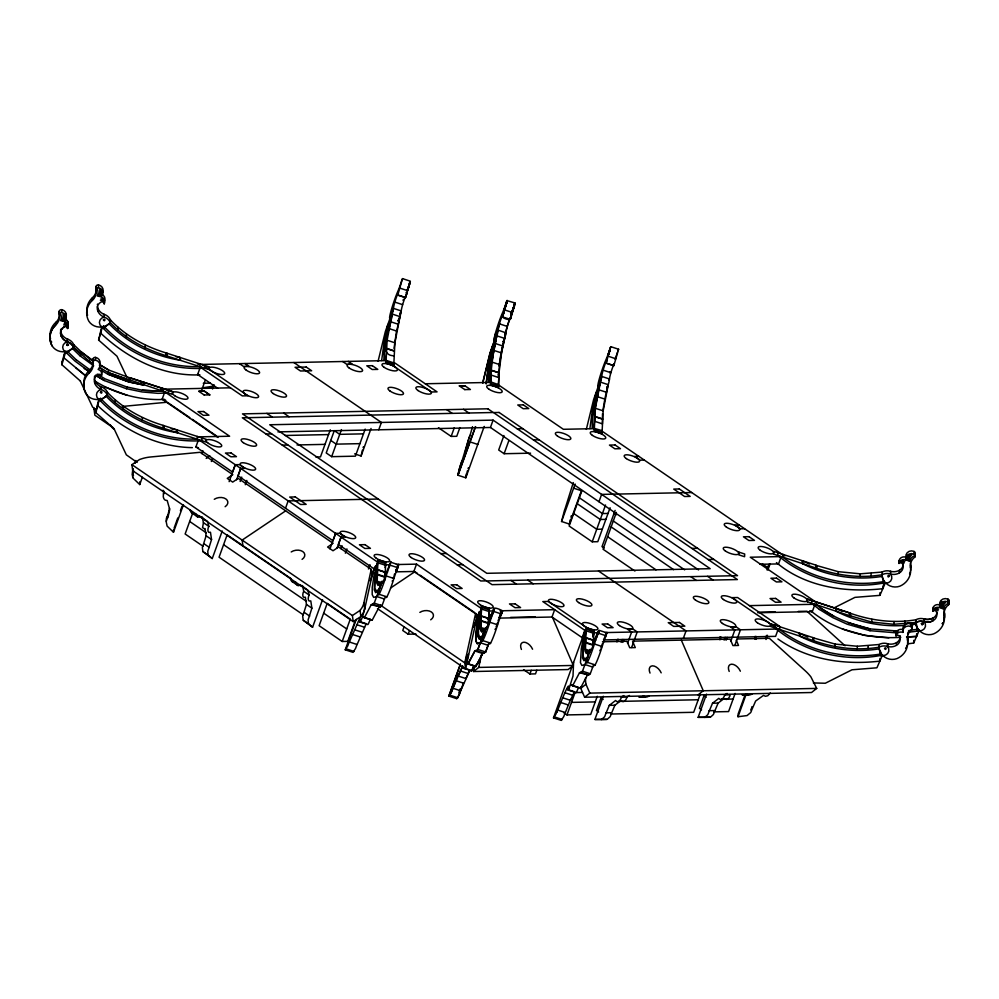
<?xml version="1.0" encoding="UTF-8"?>
<svg xmlns="http://www.w3.org/2000/svg" width="999" height="999" viewBox="0 0 999 999"><rect width="100%" height="100%" fill="white"/><g stroke="black" fill="none" stroke-linecap="round" stroke-linejoin="round"><path stroke-width="1.5" d="M398.077 565.047L398.688 564.235L397.864 567.707A12.1 1.136 -71.9 0 0 393.918 578.483A18.519 1.748 -71.9 0 1 386.875 596.84L379.096 594.293A18.519 1.748 -71.9 0 0 386.138 575.936A12.1 1.136 -71.9 0 1 390.085 565.172L390.871 561.675L386.576 572.202A7.805 0.737 -71.9 0 1 383.404 580.918A11.064 1.036 -71.9 0 1 382.217 581.843A10.377 0.974 -71.9 0 0 381.168 582.467L378.571 583.828L377.222 581.218L377.897 559.602L385.676 562.137L385.015 579.857M478.533 634.427L478.396 627.497L480.619 612.375M490.384 618.131L490.284 618.506A7.805 0.737 -71.9 0 1 487.1 627.222A11.064 1.036 -71.9 0 1 485.914 628.146A10.377 0.974 -71.9 0 0 484.877 628.783L482.117 630.082L480.769 627.472L480.781 620.966L488.723 623.563L489.385 608.441L481.443 605.856L480.931 627.522L482.267 630.132M605.931 634.003L606.917 632.267L606.118 635.764A12.1 1.136 -71.9 0 0 602.172 646.54A18.519 1.748 -71.9 0 1 595.142 664.884L587.35 662.337A12.762 1.199 -71.9 0 1 587.05 659.04L587.087 658.878A13.262 1.249 -71.9 0 1 589.435 650.511L586.825 651.885L585.476 649.275L586.151 627.647L593.93 630.194L593.281 645.304L585.489 642.769M406.056 295.654L405.606 297.527L397.814 294.98L402.51 278.609L410.364 281.206L405.557 297.665L397.777 295.13L398.039 293.281A7.805 0.737 -71.9 0 0 394.855 302.11A11.064 1.036 -71.9 0 0 393.444 308.379A10.377 0.974 -71.9 0 1 392.195 314.073L387.125 340.247L385.964 363.249L393.743 365.796L394.905 342.794L399.987 316.621A10.377 0.974 -71.9 0 0 401.236 310.926A11.064 1.036 -71.9 0 1 402.647 304.658A7.805 0.737 -71.9 0 1 405.819 295.816L405.994 295.554M502.285 610.689L502.21 611.376M504.907 308.841L504.158 311.638M614.31 363.698L613.861 365.584L606.068 363.037L610.764 346.665L618.618 349.25L613.811 365.721L606.031 363.174L606.53 361.114M615.796 358.778L608.016 356.144M514.198 307.005L514.91 302.947L514.51 303.546M492.657 612.187L491.97 614.173M163.361 493.893L163.824 491.071M484.577 631.068L484.902 629.894M490.559 617.245L490.259 617.969M595.117 638.948L594.83 640.259A7.805 0.737 -71.9 0 1 591.658 648.975A11.064 1.036 -71.9 0 1 590.471 649.887A10.377 0.974 -71.9 0 0 589.422 650.524L585.476 649.275M55.732 322.39L55.619 325.15A18.519 17.495 2.4 0 0 52.085 345.891A12.762 12.05 2.4 0 0 65.035 351.66L65.26 351.573M65.459 317.969A5.694 5.382 2.4 0 0 61.851 309.702A2.148 2.023 2.4 0 0 59.241 311.363L59.128 314.073A12.1 11.426 2.4 0 1 55.619 325.15A18.519 17.495 2.3 0 0 52.085 345.841M59.253 311.313L59.141 314.023A2.148 2.023 2.4 0 1 61.738 312.412L61.863 309.653M61.738 312.412A5.694 5.382 2.4 0 1 64.386 321.728A5.032 4.758 2.3 0 1 67.632 328.321L67.47 328.509A2.248 2.123 2.4 0 0 64.061 326.885A7.805 7.368 2.3 0 0 61.064 335.664A11.064 10.44 2.3 0 0 67.457 341.77A10.377 9.79 2.3 0 1 73.589 347.302L81.369 354.795L81.481 352.035L89.735 358.716L89.623 361.476L73.589 347.302A10.377 9.79 2.4 0 0 67.445 341.82A11.064 10.44 2.4 0 1 61.064 335.714L61.176 332.954A7.805 7.368 2.4 0 1 60.727 329.245M80.27 380.944L61.901 364.747L62.013 362.038M64.023 355.07L63.911 357.829L84.803 375.124L75.724 367.719M61.164 333.004A11.064 10.44 2.4 0 0 67.557 339.111L67.445 341.82A5.844 5.519 2.4 0 0 65.035 351.66M84.128 368.481L89.186 371.491L75.062 361.139L66.671 353.097L73.589 347.302L73.701 344.605A10.377 9.79 2.4 0 0 67.557 339.111A5.844 5.519 2.3 0 0 67.195 339.136A5.844 5.519 2.4 0 1 67.557 339.111M94.393 378.371A7.805 7.368 2.4 0 0 94.917 380.706A11.064 10.44 2.4 0 0 101.311 386.813A10.377 9.79 2.4 0 1 107.442 392.357L107.343 395.067A13.262 12.525 2.4 0 1 99.013 399.338L98.789 399.363A12.762 12.05 2.4 0 1 85.827 393.594A18.519 17.495 2.4 0 1 89.373 372.852L89.473 370.142A12.1 11.426 2.4 0 0 92.994 359.066A2.148 2.023 2.4 0 1 95.604 357.405A5.694 5.382 2.4 0 1 99.413 365.372M97.415 306.418A7.805 7.368 2.3 0 0 97.89 308.279A11.064 10.44 2.3 0 0 104.283 314.385A10.377 9.79 2.3 0 1 110.427 319.917L110.315 322.627A13.262 12.525 2.3 0 1 101.985 326.898L101.761 326.935A12.762 12.05 2.3 0 1 88.799 321.154A18.519 17.495 2.3 0 1 92.345 300.412L92.457 297.702A12.1 11.426 2.3 0 0 95.966 286.638A2.148 2.023 2.3 0 1 98.576 284.965A5.694 5.382 2.3 0 1 102.385 292.932M89.373 372.852A12.1 11.426 2.4 0 0 92.882 361.775L92.994 359.066M92.345 300.412A12.1 11.426 2.3 0 0 95.854 289.348L95.966 286.638M99.45 367.195A5.032 4.758 2.4 0 1 101.486 373.376L101.374 376.086A5.032 4.758 2.4 0 0 98.127 369.43A5.694 5.382 2.4 0 0 95.492 360.115L95.604 357.405M104.196 303.921L104.346 303.646A5.032 4.758 2.3 0 0 101.099 296.99A5.694 5.382 2.3 0 0 98.464 287.675L98.576 284.965M106.905 392.919A13.262 12.525 2.4 0 0 107.442 392.357C122.515 408.291 142.245 419.018 163.074 425.374L206.256 439.348L206.144 442.058L162.974 428.084C142.133 421.728 122.402 411.001 107.343 395.067A10.377 9.79 2.4 0 0 101.199 389.523A11.064 10.44 2.4 0 1 94.805 383.416L94.917 380.706M110.427 319.917C125.487 335.851 145.217 346.591 166.059 352.934L209.228 366.92L209.116 369.63L165.946 355.644C145.105 349.288 125.375 338.561 110.315 322.627A10.377 9.79 2.3 0 0 104.171 317.083A11.064 10.44 2.3 0 1 97.777 310.989L97.89 308.279M137.163 462.45L126.336 454.845L114.011 428.658L95.642 412.5L98.864 399.051M126.723 376.898L116.983 356.218L98.614 340.072L101.848 326.611M97.777 402.834L97.665 405.532C123.227 429.882 156.556 447.04 192.37 447.639M100.749 330.394L100.637 333.104C127.235 358.279 162.562 376.536 199.887 374.825M100.524 398.139L100.412 400.849C126.411 427.884 164.485 443.081 201.973 440.696L202.085 437.987M103.496 325.711L103.384 328.421C128.371 354.358 164.485 369.505 200.549 368.419M99.8 364.76L108.616 370.005L129.333 377.672L172.502 391.596L172.39 394.355L108.504 372.714L108.616 369.942L99.8 364.71M115.11 402.497L115.222 399.787M118.094 330.057L118.207 327.36M123.376 409.178L123.476 406.481M126.349 336.75L126.461 334.041M129.221 380.369L129.333 377.61M143.332 382.192L143.744 384.94L143.856 382.23L140.434 381.581L143.332 382.242M142.245 420.417L142.358 417.707M145.23 347.977L145.342 345.267M133.791 478.808L139.723 484.565L139.835 481.793M127.098 387.025L142.382 390.247L163.337 391.396L163.449 388.636L160.777 388.723M162.974 428.084L163.074 425.374M165.946 355.644L166.059 352.934M164.036 428.296L164.148 425.599M167.008 355.869L167.12 353.159M168.232 392.994L168.344 390.234M183.454 504.732L173.476 532.267L167.095 526.061L166.196 521.69A9.166 8.654 2.4 0 1 166.945 519.255L169.543 508.241M177.085 429.945L177.485 432.692L177.085 429.945L171.279 428.746M180.057 357.505L180.469 360.264L180.057 357.505L175.712 356.606M173.476 532.267L173.576 529.557M197.19 436.388L197.078 439.098C161.676 440.035 126.261 425.099 101.736 399.612L100.412 400.849L99.488 399.238L95.642 412.5M204.945 368.269L205.057 365.559M329.97 548.901L335.614 533.379L339.81 533.291L345.229 537.012L341.046 537.1L338.386 544.43L375.124 569.58L375.237 566.933M480.994 620.541L481.593 605.906M490.671 385.04L491.083 370.105L499.025 372.702L498.451 387.587L490.509 384.99L491.121 370.354L499.05 372.939M489.223 608.403L488.573 623.513M498.301 387.537L499.463 364.548L501.398 352.884M573.576 662.399L573.014 676.011L568.831 689.36A10.052 0.949 -71.9 0 1 568.269 690.084C571.79 672.589 554.832 718.356 556.868 711.638A9.166 0.862 -71.9 0 1 556.006 713.985L553.496 717.869L561.276 720.404L563.786 716.533A9.166 0.862 -71.9 0 0 564.66 714.185L570.654 699.387M606.455 361.064L606.293 361.326A7.805 0.737 -71.9 0 0 603.109 370.167A11.064 1.036 -71.9 0 0 601.71 376.423A10.377 0.974 -71.9 0 1 600.461 382.118L595.379 408.304L594.218 431.293L601.997 433.841L603.171 410.851L608.241 384.665A10.377 0.974 -71.9 0 0 609.49 378.971A11.064 1.036 -71.9 0 1 610.901 372.702A7.805 0.737 -71.9 0 1 613.536 365.085M770.254 693.006L767.781 695.741L765.484 696.303L763.511 695.391L755.644 701.011L751.585 710.301A9.166 8.654 2.4 0 1 750.611 712.649L747.065 715.571L738.024 716.733L738.136 714.035L744.954 695.192M774.937 625.174L774.837 627.884C804.083 652.397 845.191 662.762 882.479 655.094L876.922 667.794L851.985 669.792L825.311 683.241L813.348 682.941M777.921 552.747L777.809 555.456C807.067 579.969 848.163 590.334 885.451 582.654L879.894 595.367L854.957 597.365L833.616 608.116M779.832 626.773L779.72 629.482C807.804 651.448 845.466 659.702 880.456 654.07L880.569 651.36M799.762 636.151L799.425 633.179L799.762 636.151C824.088 648.538 852.322 653.259 879.307 648.813L880.706 655.819L880.818 653.109M802.734 563.723L802.397 560.739L802.734 563.723C827.06 576.111 855.294 580.831 882.279 576.373L883.678 583.391L883.79 580.681M807.392 601.848L807.504 599.088L850.586 613.349C871.44 620.654 893.943 623.526 915.821 619.78A10.377 9.79 2.4 0 1 924.262 618.993A11.064 10.44 2.3 0 0 933.241 617.969A7.805 7.368 2.4 0 0 937.012 612.025M811.663 600.449L811.55 603.209L819.43 609.49M812.774 640.284L812.874 637.574L770.778 623.813L770.666 626.523L813.76 640.734C834.602 648.014 857.117 650.923 878.995 647.215A10.377 9.79 2.3 0 1 887.424 646.428A11.064 10.44 2.3 0 0 896.415 645.354A7.805 7.368 2.3 0 0 899.762 636.638A2.248 2.123 2.3 0 0 896.016 635.926L896.128 633.229A2.248 2.123 2.3 0 1 896.578 632.879M815.746 567.844L815.858 565.134L773.75 551.386L773.638 554.095L816.732 568.294C837.574 575.574 860.089 578.496 881.967 574.775A10.377 9.79 2.4 0 1 890.396 574A11.064 10.44 2.4 0 0 899.387 572.914A7.805 7.368 2.4 0 0 902.734 564.198A2.248 2.123 2.4 0 0 898.988 563.498L899.1 560.789A2.248 2.123 2.4 0 1 899.562 560.439M813.76 640.734L813.86 638.024L812.874 637.574M816.732 568.294L816.845 565.584L815.858 565.134M816.445 604.807L816.558 602.047M836.038 611.213L836.151 608.453L841.945 611.163M835.052 646.79L835.164 644.093L813.86 638.024M904.932 625.424C881.405 627.16 857.492 622.09 836.475 611.425L836.588 608.716M838.024 574.363L838.136 571.653L816.845 565.584M850.586 613.299L850.474 616.058L849.487 615.609L849.6 612.849L807.504 599.138M857.204 648.975L857.317 646.266L879.108 644.505A10.377 9.79 2.3 0 1 887.537 643.718A11.064 10.44 2.3 0 0 896.528 642.644A7.805 7.368 2.3 0 0 900.286 635.789M860.189 576.535L860.301 573.826L882.08 572.065A10.377 9.79 2.4 0 1 890.509 571.291A11.064 10.44 2.4 0 0 899.5 570.204A7.805 7.368 2.4 0 0 903.196 562.887M868.044 648.526L868.156 645.816M871.028 576.098L871.14 573.389M871.89 619.355L871.777 622.115L849.487 615.546M879.894 595.367L880.007 592.657M879.307 648.813L879.108 644.505M882.279 576.373L882.08 572.065A13.262 12.525 2.4 0 0 882.142 572.827M879.957 658.416L879.844 661.126C844.63 665.247 807.304 659.877 777.909 638.973M882.929 585.976L882.816 588.686C845.903 592.882 805.581 587.175 776.435 562.599M871.777 622.065L893.93 624.3L894.043 621.54M896.415 645.354L896.528 642.644M899.387 572.914L899.5 570.204M902.959 629.67A5.032 4.758 2.3 0 0 896.091 633.016L895.978 635.726A5.032 4.758 2.3 0 1 902.846 632.379L902.959 629.67A5.694 5.382 2.3 0 1 911.076 623.863A2.148 2.023 2.3 0 1 912.05 626.71L911.937 629.407A12.1 11.426 2.3 0 0 907.542 640.197A18.519 17.495 2.3 0 1 896.902 658.628A12.762 12.05 2.3 0 1 882.954 655.606L882.791 655.444A13.262 12.525 2.3 0 1 878.995 647.215M905.931 557.242A5.032 4.758 2.4 0 0 899.063 560.589L898.95 563.299A5.032 4.758 2.4 0 1 905.831 559.939L905.931 557.242A5.694 5.382 2.4 0 1 914.048 551.436A2.148 2.023 2.4 0 1 915.022 554.27L914.909 556.98A12.1 11.426 2.4 0 0 910.514 567.769A18.519 17.495 2.4 0 1 899.874 586.188A12.762 12.05 2.4 0 1 885.926 583.166L885.763 583.004A13.262 12.525 2.4 0 1 881.967 574.775M904.882 621.091L904.769 623.851L915.708 622.539A10.377 9.79 2.4 0 1 924.137 621.703A11.064 10.44 2.3 0 0 933.128 620.679A7.805 7.368 2.4 0 0 936.488 611.9A2.248 2.123 2.4 0 0 932.741 611.201L932.854 608.491A2.248 2.123 2.4 0 1 933.566 608.016M907.542 640.197L907.654 637.487A12.1 11.426 2.3 0 1 907.504 636.063M910.514 567.769L910.626 565.059A12.1 11.426 2.4 0 1 910.464 562.924M911.937 629.407A2.148 2.023 2.3 0 0 910.963 626.573L911.076 623.863M914.909 556.98A2.148 2.023 2.4 0 0 913.935 554.145L914.048 551.436M907.567 643.856L913.648 643.069L913.76 640.359M915.821 619.78L917.432 631.143L908.566 632.217M916.57 636.388L906.543 636.987L916.558 636.45L916.67 633.691M917.544 628.383L917.432 631.143L919.205 630.357L913.648 643.119M893.93 624.3L915.721 622.477A10.377 9.79 2.3 0 1 924.137 621.753A11.064 10.44 2.4 0 0 933.141 620.616L933.241 617.919A11.064 10.44 2.4 0 1 924.25 618.993L924.137 621.753A5.844 5.519 2.4 0 1 919.667 630.869A12.762 12.05 2.4 0 0 933.628 633.89A18.519 17.495 2.4 0 0 944.267 615.471A12.1 11.426 2.4 0 1 948.663 604.682L948.775 601.972A2.148 2.023 2.4 0 0 947.789 599.138A5.694 5.382 2.4 0 0 939.684 604.944A5.032 4.758 2.4 0 0 932.816 608.291L932.854 608.491M944.267 615.521L944.38 612.762A12.1 11.426 2.4 0 1 944.255 609.914M948.663 604.682A2.148 2.023 2.4 0 0 947.689 601.848L947.789 599.138M510.114 319.418L510.764 317.445M392.819 310.464L392.295 312.063L392.782 310.402M497.227 332.804L496.965 333.891L497.415 332.742M503.871 311.763L502.684 316.233M922.914 623.339L922.314 624.775L921.315 623.651M364.76 607.954L362.575 616.82L370.354 619.368L368.356 623.851A10.052 0.949 -71.9 0 1 367.807 624.575L359.89 622.04L359.99 617.832L348.614 643.581A9.166 0.862 -71.9 0 1 347.752 645.941L345.242 649.812L353.022 652.359L355.532 648.476A9.166 0.862 -71.9 0 0 356.393 646.128L366.258 623.701L358.466 621.153M381.643 360.514L384.128 342.232L387.862 324.438M394.056 348.364L396.316 332.442L399.987 316.621L392.195 314.073A13.262 1.249 -71.9 0 1 390.022 318.219L389.997 318.244A12.762 1.199 -71.9 0 1 390.684 312.188A18.519 1.748 -71.9 0 1 397.827 291.371A12.1 1.136 -71.9 0 0 401.785 280.282L402.572 278.659M486.088 383.703L488.686 363.986L492.42 346.178M486.238 383.753L488.836 364.036L492.569 346.228M488.236 378.559L492.357 349.762M488.836 376.873L489.31 368.244L492.894 348.489M490.684 371.728L491.046 375.025L491.121 363.461M491.246 370.154L493.606 350.337L501.548 352.934L499.025 372.702M589.897 428.571L592.382 410.289L596.116 392.482M602.509 413.673L602.409 423.876L594.592 421.278L594.83 409.765L599.987 383.179L600.461 382.13L608.241 384.665A13.262 1.249 -71.9 0 1 608.004 385.227M485.077 630.406C484.153 632.23 486.101 627.135 484.84 631.356M719.804 637.762L719.879 636.937M132.368 474.812L132.442 473.926A9.166 8.654 2.4 0 1 133.204 471.503L133.604 470.754M501.548 352.934L504.695 338.411A10.377 0.974 -71.9 0 0 505.944 332.717A11.064 1.036 -71.9 0 1 507.355 326.448A7.805 0.737 -71.9 0 1 510.526 317.62L510.439 317.445A7.805 0.737 -71.9 0 0 507.205 326.398A11.064 1.036 -71.9 0 0 505.794 332.667A10.377 0.974 -71.9 0 1 504.532 338.374L501.023 354.233M512.075 312.724L511.401 316.159M501.873 610.839C506.268 612.312 492.619 605.556 494.343 609.215M587.35 662.337A18.519 1.748 -71.9 0 0 594.393 643.993A12.1 1.136 -71.9 0 1 598.339 633.216C600.874 624.687 594.805 639.198 595.042 638.861M384.615 577.509L385.264 572.102L377.485 569.567L376.66 582.829L378.022 585.476L380.681 584.078L381.168 582.467A13.262 1.249 -71.9 0 0 378.821 590.821L378.783 590.983A12.762 1.199 -71.9 0 0 379.096 594.293M478.546 627.547L481.468 609.053M488.461 622.527L488.973 618.406L481.031 615.821L480.219 629.095L481.58 631.73L484.378 630.381L484.877 628.771L480.769 627.472M488.311 622.477L488.823 618.356M593.019 644.28L593.531 640.159L585.739 637.612L584.927 650.886L586.288 653.533L588.935 652.135L589.435 650.511M570.566 699.862L574.512 691.745L566.733 689.198M497.802 330.394L497.939 330.194A11.064 1.036 -71.9 0 1 499.413 323.851A7.805 0.737 -71.9 0 1 502.597 315.022L502.684 314.847M502.897 315.771C500.024 317.607 512.05 322.09 510.601 317.495M504.295 310.177L504.033 312.163M498.339 619.904L498.064 621.053M502.397 611.263L501.923 612.462M623.875 695.591L621.378 697.065C621.203 699.6 617.669 703.845 615.584 700.511L609.303 705.356L605.431 714.547A9.166 6.731 88.8 0 1 604.482 716.882L601.61 719.455L594.904 719.467L603.296 696.278M620.117 701.198L614.885 705.232L611.013 714.422A9.166 6.731 88.8 0 1 610.064 716.758L607.192 719.342L601.111 719.517M727.11 693.456L724.612 694.917C724.437 697.464 720.903 701.71 718.818 698.363L712.537 703.209L708.666 712.399A9.166 6.731 88.8 0 1 707.717 714.735L704.844 717.319L698.139 717.332L706.53 694.13M723.351 699.063L718.119 703.096L714.248 712.287A9.166 6.731 88.8 0 1 713.298 714.622L710.426 717.207L704.345 717.369M502.822 315.734L503.159 314.498M510.539 318.269L510.801 317.183M204.47 528.796L202.56 527.659L203.434 522.677L202.173 516.87M322.552 599.675L312.575 627.222L303.246 620.242L302.685 616.321A9.166 5.507 -55.6 0 1 303.459 613.935L306.456 604.457L305.369 597.202C301.848 598.688 302.547 593.044 303.771 591.346L302.497 585.526M490.784 357.33L488.711 369.817L488.623 382.105M489.46 368.294L494.742 340.297L496.903 335.864A10.377 0.974 -71.9 0 0 498.151 330.169A11.064 1.036 -71.9 0 1 499.562 323.901M491.283 363.511L496.753 335.814L504.695 338.411A13.262 1.249 -71.9 0 1 504.008 339.985M491.833 362.05L496.753 335.814A13.262 1.249 -71.9 0 1 494.58 339.96L494.73 340.01A13.262 1.249 -71.9 0 0 496.903 335.876M499.063 366.046L500.624 355.669M602.859 410.826L604.57 400.487M374.475 572.265L372.215 587.624L372.202 594.605L373.651 597.402L376.685 596.49L384.465 599.038M478.034 618.518L475.761 633.89L475.749 640.859L477.197 643.656L480.232 642.744L488.174 645.342M481.181 615.871L480.369 629.145L481.73 631.78M510.988 316.346L511.051 315.672M751.698 707.592L751.86 706.768M406.143 295.841L406.481 293.893M503.321 313.998L503.371 313.112M606.605 361.351L606.955 359.403M389.997 318.244L393.444 308.379L401.236 310.926L400.162 313.099M600.449 382.142A13.262 1.249 -71.9 0 1 598.276 386.263L601.71 376.423L609.49 378.971L608.853 380.119M923.101 623.975L921.915 624.675L921.465 623.351M507.117 301.76L507.13 300.374M466.108 677.647L465.984 678.608L458.054 676.011L458.166 675.049L452.16 689.847A9.166 0.862 -71.9 0 1 451.298 692.195L448.938 696.116L460.477 664.223M385.09 567.544L385.552 565.297L377.759 562.749L374.837 581.243L374.837 588.124L376.248 590.871L379.058 589.398L380.681 584.078M481.118 608.603L478.608 622.277L477.772 636.113L479.22 638.91L482.617 636.775L477.922 649.45L474.8 650.948L467.907 663.985L475.836 666.57L482.729 653.546L474.8 650.948M481.268 608.653L477.934 629.195L477.934 636.163L479.37 638.96L480.631 638.698M592.807 636.825L593.344 634.228M593.119 636.713L593.806 633.341L586.026 630.794L583.104 649.288L583.091 656.168L584.515 658.928L587.312 657.454L588.935 652.135M493.231 351.698L495.042 343.444L502.972 346.041M500.874 354.183L502.322 347.177M490.846 617.27L490.684 616.52M604.857 399.088L605.731 394.88M595.404 639.01L595.229 638.261M485.277 629.682L485.851 628.421M593.306 641.957L594.243 639.572M505.019 335.839L505.094 335.127M479.645 611.825L476.735 627.072L475.911 640.908L477.347 643.706L480.382 642.794M584.49 632.217L581.293 648.826L580.456 662.662L581.905 665.446L584.939 664.535L592.732 667.082M364.71 608.978A29.383 19.58 -7.7 0 1 362.412 614.397L360.876 616.483L353.234 621.615L352.397 615.546L360.04 610.414L361.576 608.316A29.383 19.58 -7.7 0 0 363.886 602.909L371.241 569.393L338.574 547.04L333.017 550.761L327.597 547.052L332.03 544.068M371.241 569.393L372.078 575.474L364.71 608.978L363.886 602.909M465.596 668.93L464.76 662.849L475.649 613.261L476.486 619.343L465.596 668.93L377.497 608.628M552.122 616.533L573.314 665.446L568.119 669.555L473.538 671.515L474.737 666.021M473.538 671.515L478.721 667.419L481.605 654.308M488.611 622.389L489.61 617.832L487.537 619.467M394.568 573.938L394.368 574.75A7.805 0.737 -71.9 0 1 394.093 575.686M378.059 361.313L385.389 331.406L390.097 318.132L384.165 348.077L383.916 360.302M392.195 314.073C387.712 328.484 382.105 345.329 385.527 360.177L393.319 362.724M391.72 315.135C392.42 325.412 375.487 355.819 394.118 355.769M354.595 453.871L361.089 455.994L362.412 450.149M484.215 426.436L465.796 477.797L457.854 475.199L459.303 468.831M492.507 349.812L494.892 340.347M494.692 344.68L496.441 336.925M465.971 476.273L466.633 473.351M465.796 477.797L466.783 473.401M502.472 347.227L504.22 339.473M573.626 488.174L581.418 490.721L569.343 524.05L561.563 521.503L564.36 510.714A9.166 0.862 -71.9 0 1 565.222 508.291L573.289 482.579M586.326 429.37L593.643 399.463L598.351 386.176L592.419 416.121L592.17 428.359M599.987 383.179C596.078 397.365 590.222 413.736 593.781 428.234L602.135 430.694M569.343 524.05L570.342 519.655M606.018 393.481L608.241 384.665M512.012 313.936L513.161 310.14M506.905 301.96L504.87 308.504M483.154 636.326L482.38 637.075A13.262 1.249 -71.9 0 1 484.727 628.721L483.279 629.845M135.152 463.286L135.802 460.477M167.832 517.832L169.755 509.565L167.195 500.536C163.224 500.936 162.325 495.554 164.123 492.894L163.049 490.259M490.472 617.794L490.122 618.456A7.805 0.737 -71.9 0 1 486.95 627.172A11.064 1.036 -71.9 0 1 485.764 628.096M382.217 581.843L378.871 590.971M590.471 649.887L587.125 659.028M467.12 471.94L467.395 470.829M467.207 658.641L468.306 654.208M468.456 654.258L466.058 663.673M502.272 611.8L501.685 613.236M467.882 441.57L461.675 462.038A9.166 0.862 -71.9 0 0 460.801 464.46M494.842 338.686L494.542 339.985A12.762 1.199 -71.9 0 1 495.242 333.928A18.519 1.748 -71.9 0 1 502.372 313.112A12.1 1.136 -71.9 0 0 506.343 302.035L506.993 300.786M506.855 302.847L506.768 300.899M511.8 314.136L511.051 316.521M503.871 311.9L503.871 312.724M485.776 628.721L484.64 631.043M494.468 609.365L494.105 610.052M400.087 314.248L400.562 312.949L400.137 314.498M495.005 338.062L494.705 340.035A12.762 1.199 -71.9 0 1 495.392 333.978M495.079 338.424L495.729 335.639M494.368 341.571L494.655 339.872L489.947 353.159L482.617 383.067M504.982 308.192L506.63 303.097M406.493 294.78L406.943 292.57M606.967 360.289L607.404 357.967M222.228 531.018L212.25 558.553L202.909 551.585L202.36 547.664A9.166 5.507 -55.6 0 1 203.134 545.279L206.119 535.789L205.032 528.546M212.25 558.553L208.054 554.982L207.78 551.373A9.166 5.507 -55.6 0 1 208.566 548.988L211.551 539.51L210.464 532.255C206.943 533.741 207.655 528.096 208.866 526.398L207.48 521.366L202.048 517.657M312.575 627.222L308.391 623.651L308.104 620.042A9.166 5.507 -55.6 0 1 308.891 617.644L311.875 608.166L310.789 600.911C307.28 602.397 307.979 596.765 309.19 595.054L307.804 590.022M510.514 318.644L510.314 319.318L502.485 316.92M497.265 332.692L496.79 333.728L497.202 332.917M503.796 312.387L503.421 314.235M482.779 383.117L490.097 353.209L494.805 339.922M495.254 337.787L497.514 331.318M459.615 468.281L460.114 466.058M570.953 517.082L571.353 515.684M470.067 435.427L472.39 427.01M514.298 306.668L515.072 302.997L507.067 300.649M62 362.088L65.122 351.286M61.901 364.797L65.734 351.486L66.658 353.147M98.614 340.072L102.46 326.798L103.384 328.421L110.315 322.627M485.427 630.007L484.003 633.803M629.457 695.479L626.96 696.952C626.623 699.213 624.038 703.234 621.553 700.961M494.33 609.84L494.018 610.302A9.041 0.849 -71.9 0 0 491.833 615.834M468.244 440.884L468.918 438.161M459.865 466.833L458.017 475.249L475.586 426.698M465.122 452.322L468.618 439.11M503.546 313.261L503.109 315.172M514.035 306.955L513.873 308.054M484.727 628.721L482.205 637.474M484.378 630.381L482.754 635.701L479.807 637.137M513.936 307.305L513.124 309.752A7.892 0.749 -71.9 0 0 513.811 307.48M490.946 615.596L490.01 617.682L490.334 617.07M490.746 616.108L489.972 617.782M502.035 612.637L501.461 613.848M363.099 447.627L363.349 446.853M385.614 563.586L377.834 561.051L375.05 576.023L374.225 589.86L375.661 592.657L378.509 591.171L379.058 589.398M593.881 631.643L586.088 629.095L583.316 644.08L582.479 657.916L583.928 660.714L586.763 659.215L587.312 657.454M511.151 316.421L510.851 317.357M381.231 583.965C380.706 586.376 381.968 581.455 381.406 583.99M396.153 570.179L396.615 568.768M604.52 637.874L603.896 638.586M472.539 427.06L471.978 428.758M494.018 610.302L493.631 611.425L501.573 614.01A12.1 1.136 -71.9 0 0 497.614 624.787A18.519 1.748 -71.9 0 1 490.584 643.144L482.642 640.546M494.168 610.352L493.956 611.001M499.975 616.133L500.437 614.722M460.264 466.108L460.377 465.247M468.056 468.643L468.319 467.832M484.877 631.768L483.104 636.063M492.145 613.186L492.894 611.5M460.389 691.608L463.374 683.116M460.527 465.297L460.651 464.41A9.166 0.862 -71.9 0 1 461.526 461.988L462.075 460.551M510.739 317.657L511.5 314.248M68.494 344.568C66.546 341.758 66.359 347.377 68.456 344.855M510.901 317.707L510.164 319.268M469.08 438.211L469.58 436.276M513.523 309.116L513.011 310.09M604.87 636.813L605.232 635.801M506.493 302.085L506.88 301.049M514.497 304.008L514.123 304.57A12.1 1.136 -71.9 0 1 513.911 305.282M514.323 304.495L514.273 304.62A12.1 1.136 -71.9 0 1 514.06 305.332A9.041 0.849 -71.9 0 0 514.36 304.27M460.227 691.558L460.102 692.432A9.166 0.862 -71.9 0 1 459.24 694.792L456.568 698.613M496.091 334.578L497.877 330.582M468.656 669.58L462.025 667.407L458.054 676.011M469.955 670.004L460.664 690.784L452.722 688.186M617.869 350.749L618.618 349.25M469.405 437.262L469.917 435.377M390.209 564.81L385.564 564.785M492.619 611.788L494.018 608.428M409.79 282.218L409.565 282.829A12.1 1.136 -71.9 0 1 409.128 284.253M627.572 643.356L631.63 632.042L627.559 629.258L633.141 629.145L637.212 631.93L631.63 647.477M730.806 641.208L734.864 629.907L730.793 627.122L736.375 627.01L740.446 629.795L734.864 645.329M218.057 437.487L162.15 399.213L164.798 391.87L229.608 436.226L198.664 436.875M139.723 484.565L142.345 477.26M217.745 388.274L197.64 374.513L200.3 367.17L201.523 367.145M201.885 389.598L205.432 379.795M212.525 389.023L214.073 384.752M236.601 479.72L240.722 468.431L244.905 468.344L239.473 464.635L235.289 464.722L232.63 472.065L195.891 446.915L198.551 439.572L377.784 562.237L375.124 569.58M174.113 528.109L177.785 517.957M180.407 510.714L181.993 506.368M201.948 453.633L202.959 450.836M192.707 513.074L185.127 533.99L203.072 546.266M211.376 461.501L212.412 458.641M240.722 468.431L238.062 475.774L332.954 540.721L335.614 533.379M240.16 481.468L241.733 477.097M245.292 484.715L246.84 480.432M285.514 508.254L288.162 500.911L378.271 499.038M330.282 429.832L320.479 456.893L315.821 456.993M363.461 433.853L339.735 434.34L334.303 430.631L326.223 452.947L331.656 456.668L341.446 429.607M365.184 429.108L355.382 456.168L331.656 456.668M361.089 455.994L371.054 428.459M378.758 429.782L381.406 422.44L293.856 362.525M341.009 548.676L342.07 545.754M345.367 553.196L346.928 548.913M342.195 641.483L350.274 619.155L327.21 603.371L319.131 625.699L342.195 641.483L347.777 641.358L355.357 620.441M368.431 568.98L369.992 564.697M371.441 576.011L374.538 567.444M345.242 649.812L356.256 619.368M370.154 580.968L375.724 565.571M438.474 427.734L451.161 436.413L454.295 427.734M459.89 427.609L456.743 436.301L451.161 436.413M413.861 571.478L416.521 564.135L481.331 608.491L478.671 615.834L413.861 571.478L396.84 571.828M457.854 475.199L475.437 426.648M404.083 626.835L402.759 630.506L408.191 634.215L415.971 634.053M408.191 634.215L409.515 630.544M277.934 431.88L490.434 427.472L493.094 420.129L710.164 568.681L486.8 573.314L269.73 424.762L493.094 420.129M503.933 435.527L498.688 450L504.12 453.721L530.569 453.171M504.12 453.721L508.828 440.696M448.788 696.066L449.9 695.192L457.842 697.777L456.73 698.663L448.788 696.066L460.327 664.173M475.224 623.026L479.283 611.825M473.851 627.272L479.433 611.875M458.828 692.869L460.402 688.511M561.563 521.503L575.124 484.028M581.955 490.646L569.143 526.023L592.207 541.808L597.789 541.695L610.089 507.742M523.576 669.655L529.92 673.988L531.243 670.317M498.951 618.119L552.01 617.02L554.657 609.677L500.037 610.814M536.825 670.204L535.501 673.875L529.92 673.988M598.975 501.748L601.623 494.405L691.72 492.532M592.207 541.808L605.531 504.994M615.122 510.389L602.01 546.64L604.17 548.126M616.395 512.425L603.059 549.238L634.927 571.041M582.167 637.649L584.815 630.319L586.038 630.294L583.379 637.624L582.167 637.649L552.01 617.02M553.496 717.869L582.979 636.425M592.944 635.277L593.831 632.829L598.913 632.729M563.711 712.699L566.97 714.922L575.049 692.607L582.467 692.444M597.265 696.303L590.696 714.435L566.97 714.922M616.945 641.932L617.981 639.085M621.128 642.27L622.165 639.422M622.802 642.382L623.863 639.472M683.378 638.261L686.038 630.918L598.476 570.991M700.237 694.168L693.681 712.299L611.201 714.01M719.929 639.797L720.953 636.95M724.113 640.134L725.149 637.287M726.048 640.247L727.097 637.325M767.032 569.954L769.055 564.36M767.931 569.867L769.954 564.26M735.139 693.443L728.583 711.575L713.748 711.875M754.819 639.073L755.856 636.226M765.571 638.186L766.583 635.389M738.024 716.733L745.891 694.992M765.971 639.497L767.494 635.302M757.704 612.749L812.324 611.613L814.984 604.27L749.437 605.631M229.121 481.655L235.289 464.722M336.938 548.376L341.046 537.1M360.015 622.027L359.89 622.04A10.052 0.949 -71.9 0 0 360.577 621.316L362.575 616.82L364.348 617.732L371.253 604.695L374.225 603.146L378.908 590.459L378.509 591.171M371.253 604.695L380.394 606.955L382.005 605.694L385.364 596.628M488.911 642.881L485.564 651.947L483.941 653.209M475.686 666.533L482.579 653.496L485.714 651.997L489.06 642.931M568.156 690.084L575.936 692.632A10.052 0.949 -71.9 0 0 576.623 691.907L578.621 687.412L570.829 684.877L572.614 685.776L579.507 672.739L582.479 671.203L587.175 658.516L586.763 659.215M579.507 672.739L588.648 674.999L590.272 673.751L593.618 664.672M513.036 310.464L512.25 312.425L504.32 309.84M514.298 304.083L514.747 303.409M492.857 611.126L493.931 608.591M66.746 344.318L67.02 345.279M484.04 634.178L482.529 637.125A13.262 1.249 -71.9 0 1 484.877 628.771M493.831 611.363L493.781 611.475A12.1 1.136 -71.9 0 0 489.835 622.252A18.519 1.748 -71.9 0 1 482.792 640.596A12.762 1.199 -71.9 0 1 482.492 637.287L482.367 637.25M459.403 673.676L462.562 666.058M505.019 308.554L504.42 309.603A7.892 0.749 -71.9 0 0 506.181 304.982M501.036 613.099L501.585 611.775M500.998 612.749L501.323 611.962M490.696 615.796L491.62 614.173M451.024 692.881L449.9 695.192M462.45 666.745L462.724 666.108M504.982 334.615L505.294 333.866M490.896 615.322L491.396 614.235M458.953 674.362L452.31 689.897A9.166 0.862 -71.9 0 1 451.448 692.245M389.66 319.767L390.184 318.556M597.914 387.824L598.438 386.601M883.453 584.777L884.515 582.367M505.044 334.053L505.819 332.879M504.07 339.423L504.695 338.411M397.964 321.091L399.513 317.67M601.036 378.459L600.486 380.144L601.073 378.446M606.743 387.999L607.767 385.726M499.013 617.482L499.338 616.833M497.465 331.056L498.151 330.169M505.244 333.604L505.881 332.792L498.002 330.12M469.805 669.954L465.909 678.546M364.348 617.732L372.14 620.267L379.033 607.242M587.287 675.287L580.394 688.323L572.614 685.776M482.055 637.424L482.455 636.725L477.772 649.4L485.714 651.997M68.419 344.955L67.12 345.342M457.792 697.602L459.078 694.73A9.166 0.862 -71.9 0 0 459.94 692.382M610.826 346.715L610.039 348.339A12.1 1.136 -71.9 0 1 606.081 359.415A18.519 1.748 -71.9 0 0 598.938 380.232A12.762 1.199 -71.9 0 0 598.251 386.301M167.944 515.122L167.058 516.558A9.166 8.654 2.4 0 0 166.309 518.981L166.358 521.378M762.237 563.836L767.269 567.27L769.904 564.173M614.248 363.611L614.11 363.811A7.805 0.737 -71.9 0 0 613.948 364.136M67.745 325.674A5.032 4.758 2.4 0 0 65.41 319.343A5.032 4.758 2.3 0 1 67.745 325.624L67.47 328.459M101.736 399.612L107.343 395.067M737.274 638.973L769.367 638.299L805.369 670.916A29.383 17.408 51.7 0 1 810.888 676.847L816.707 688.411L811.525 692.519L584.627 697.227L580.781 688.348L585.976 684.24L585.614 681.53A29.383 17.445 51.6 0 1 585.601 677.772M584.627 697.227L589.822 693.119L816.707 688.411M698.076 694.867L703.271 690.759L681.33 640.134M475.786 665.197L479.932 661.912M482.754 631.48L484.228 630.332M353.234 621.615L132.73 470.716L131.905 464.647L139.548 459.515L142.645 458.491A29.383 19.555 -7.8 0 1 150.649 456.98L200.137 452.297L232.817 474.662L227.26 478.396L232.692 482.105L238.237 478.384L333.142 543.331M206.181 458.429L209.865 455.956M285.689 510.851L242.145 540.084L242.982 546.166M390.621 587.999L414.91 571.69L417.457 573.438M643.718 695.966L642.245 696.778A10.052 7.38 88.8 0 1 639.785 697.152L638.898 697.027L645.366 697.04A10.052 7.38 88.8 0 0 647.827 696.665L649.3 695.841M746.952 693.818L745.479 694.642A10.052 7.38 88.8 0 1 743.019 695.017L742.132 694.879L746.328 694.792M752.547 693.706L751.061 694.517A10.052 7.38 88.8 0 1 748.601 694.904L743.019 695.017M481.193 636.912L479.957 637.187L478.384 634.377M476.311 650.711L474.95 650.998L468.056 664.035L466.121 663.074L474.063 665.671L472.065 670.167A10.052 0.949 -71.9 0 1 471.503 670.878L471.228 670.841M490.084 381.93L490.796 381.893M498.026 384.515L490.646 381.843M202.435 387.824L214.285 386.051M205.07 388.149L208.017 387.712M883.428 581.643C848.451 587.262 810.788 579.008 782.704 557.055L782.816 554.345L784.864 555.981M910.476 624.75L916.033 624.075L910.476 624.812M909.839 630.282L917.182 629.345M112.962 427.597L94.855 415.197L94.018 409.128L96.728 408.878M122.303 406.456L167.258 402.222L189.748 417.594M164.685 399.375C140.397 400.774 115.509 393.856 94.905 381.081M203.297 383.291L210.165 383.104M195.529 513.636L195.966 515.084A10.052 6.044 -55.6 0 0 197.29 516.695L200.749 516.858M295.854 582.292L296.291 583.741A10.052 6.044 -55.6 0 0 297.615 585.352L301.074 585.514M893.743 631.243L898.126 631.068L870.341 628.945L847.814 622.527M896.677 632.891L869.979 630.681M811.3 611.288C836.138 631.268 869.33 639.385 900.811 637.325M197.49 364.048L200.175 363.961L200.062 366.658C164.648 367.595 129.233 352.672 104.72 327.185M160.777 388.773L163.449 388.686M163.337 391.346L142.382 390.197M168.232 392.944L157.942 393.344L142.108 391.945L126.561 388.723M463.598 668.343L463.711 668.343A10.052 0.949 -71.9 0 0 464.06 667.969M201.636 364.435L386.064 360.614M393.856 363.149L395.08 363.124L437.062 391.87L431.481 391.983L385.651 360.614M197.64 374.513L198.863 374.488M209.802 386.725L213.986 386.638M164.91 389.16L230.457 387.812M425.224 383.766L490.771 382.405M204.258 395.042L198.801 391.283L204.383 391.158L209.802 394.88L204.221 394.992M198.838 391.333L204.42 391.221L209.84 394.93M459.415 385.926L464.997 385.814M464.722 389.585L470.417 389.523L464.885 385.751L459.29 385.876L464.835 389.635M266.021 434.003L271.603 433.891M517.207 428.796L522.789 428.671M594.318 428.658L563.374 429.295L498.563 384.952M284.99 435.477L328.571 434.577M282.305 445.142L287.887 445.03M533.491 439.935L539.073 439.81M297.003 444.955L325.025 444.368M359.915 443.643L336.188 444.143L330.756 440.422M638.848 456.343L634.665 456.431L640.084 460.152L644.28 460.064M608.016 513.449L602.434 513.561L579.37 497.777M605.881 519.368L600.287 519.48L577.222 503.696M739.173 524.999L734.989 525.087L740.421 528.808L744.605 528.721M602.335 529.158L596.753 529.283L573.688 513.498M440.821 553.621L446.403 553.508M692.007 548.414L697.589 548.301M396.403 564.56L416.521 564.135M457.092 564.772L462.687 564.647M708.291 559.552L713.873 559.44M384.465 572.09L387.55 572.027M760.002 564.298L778.571 563.911L781.23 556.568L750.274 557.217L815.097 601.56M515.172 603.858L509.478 603.92L515.009 607.679L520.591 607.567L515.059 603.808M489.123 611.038L492.245 610.976M798.251 611.413L806.942 611.238L845.067 645.766M510.614 617.394L535.202 616.883M759.814 612.212L775.187 611.9M488.024 618.344L491.146 618.281M778.371 626.298L779.595 626.273L737.599 597.527L732.017 597.652L777.846 629.008M605.144 632.592L778.258 629.008L775.599 636.351L603.458 639.922M592.707 640.147L595.779 640.072M602.472 641.77L626.922 641.258L629.72 647.714L635.302 647.602L633.066 642.432M632.504 641.146L730.157 639.123L732.954 645.579L738.536 645.454L736.3 640.297M478.721 667.419L573.314 665.446M621.378 697.065L626.96 696.952M724.612 694.917L730.194 694.804C729.857 697.077 727.284 701.086 724.787 698.813M639.785 697.165L645.366 697.04M571.503 702.397L595.229 701.91M618.856 701.41L698.214 699.762M721.253 699.288L733.116 699.038M609.303 705.356L614.885 705.232M712.537 703.209L718.119 703.096M605.756 712.849L611.338 712.724M708.99 710.701L714.572 710.589M594.904 719.467L606.693 719.405M698.139 717.332L709.927 717.257M922.177 623.064L923.064 623.688M838.136 571.653L860.301 573.826M888.898 637.812L865.184 635.489L842.344 628.983M835.164 644.093L857.317 646.266M747.714 694.767L748.601 694.904M179.945 360.214C153.284 355.869 127.76 343.331 109.028 323.701M176.973 432.654C150.3 428.296 124.788 415.771 106.056 396.141M870.341 628.995C851.061 624.487 831.93 617.444 816.445 604.757M869.979 630.744L847.14 624.175L832.791 617.632L819.43 609.44M399.762 288.087L407.542 290.634M499.413 323.851L507.355 326.448M394.855 302.11L402.647 304.658M603.109 370.167L610.901 372.702M390.484 321.703L398.264 324.25M598.738 389.76L606.53 392.295M389.048 328.596L396.84 331.131M491.683 362L499.612 364.598M597.315 396.64L605.094 399.188M387.125 340.247L394.905 342.794M595.379 408.304L603.171 410.851M490.884 374.975L498.863 377.622L498.464 374.275M386.538 348.364L394.318 350.899M594.792 416.408L602.572 418.956M386.563 348.601L394.343 351.149M594.817 416.658L602.597 419.193M490.571 383.541L498.513 386.138M386.014 361.8L393.806 364.348M594.28 429.845L602.06 432.392M469.93 441.87L477.859 444.455M172.502 391.645L130.407 377.884L130.295 380.594L129.221 380.319L108.504 372.652M807.392 601.798L849.487 615.609M809.789 610.789L812.324 611.613M162.15 399.213L165.934 400.449M195.891 446.915L198.426 447.752M390.921 562.287L398.713 564.835M599.175 630.344L606.967 632.879M390.085 565.172L397.864 567.707M598.339 633.216L606.118 635.764M377.435 569.842L385.227 572.39M585.689 637.899L593.481 640.434M386.138 575.936L393.918 578.483M594.393 643.993L602.172 646.54M481.381 607.305L489.323 609.902M377.285 574.238L385.077 576.785M585.551 642.295L593.331 644.842M377.235 574.712L385.015 577.26M481.306 609.003L489.248 611.6M377.222 581.218L382.417 582.917M480.981 616.096L488.923 618.693M489.685 622.202L497.614 624.787M480.844 620.491L488.773 623.089M374.225 603.146L382.005 605.694M582.479 671.203L590.272 673.751M372.615 604.407L380.394 606.955M580.869 672.452L588.648 674.999M476.161 650.661L484.103 653.259M356.693 624.675L364.473 627.222M564.947 692.732L572.739 695.279M354.495 629.757L362.287 632.292M562.762 697.801L570.541 700.349M471.503 670.878L463.561 668.294A10.052 0.949 -71.9 0 0 464.123 667.569M352.035 634.315L359.827 636.863M560.289 702.359L568.081 704.907M460.239 670.928L468.181 673.526M349.175 641.932L356.955 644.467M557.43 709.977L565.222 712.524M455.581 680.569L463.524 683.166M346.353 648.938L354.133 651.473M554.607 716.982L562.4 719.53M107.73 374.126L128.721 381.893L143.219 384.952L128.721 381.893L107.73 374.175L101.349 370.329M127.098 387.088L105.182 378.921L97.203 374.175M104.333 380.494L95.492 375.237L104.333 380.557L126.561 388.773M105.007 387.088L127.235 395.317M802.846 561.013L809.527 564.06M799.862 633.453L807.891 637.112M475.836 666.57L473.913 665.621L471.915 670.117A10.052 0.949 -71.9 0 1 471.353 670.829M370.354 619.368L372.14 620.267M190.097 509.915L190.547 511.363A10.052 6.044 -55.6 0 0 191.858 512.974L192.495 513.336M290.422 578.571L290.871 580.032A10.052 6.044 -55.6 0 0 292.183 581.643L292.819 581.992M73.152 345.217A13.262 12.525 2.4 0 0 73.701 344.655L81.481 352.085L93.506 360.964M89.735 358.766L93.506 361.014M89.623 361.426L93.394 363.723M99.688 367.42L108.504 372.714M93.694 365.834L80.195 355.931M90.559 370.279L76.336 359.84M820.541 608.029L833.715 616.096M602.11 431.206L781.343 553.858M490.434 427.472L698.563 569.905M463.486 409.29L468.906 413.012M707.604 576.348L713.024 580.069M614.06 513.311L616.233 514.785M613.286 520.991L684.665 569.842M446.728 409.64L452.16 413.349M690.846 576.698L696.278 580.419M611.151 526.91L673.601 569.655M607.604 536.7L656.043 569.855M348.264 361.388L352.335 364.173L346.753 364.298L342.682 361.513M245.03 363.536L249.101 366.321L243.506 366.433L239.435 363.648M706.131 697.302L703.958 695.816L699.425 708.353L701.598 709.839M283.616 413.024L289.048 416.745M527.734 580.082L533.166 583.803M202.048 364.423L247.877 395.791L242.295 395.904L200.3 367.17M594.243 632.829L548.414 601.46L542.819 601.573L584.815 630.319M266.87 413.374L272.29 417.082M510.976 580.431L516.408 584.153M603.146 699.45L600.973 697.964L596.44 710.489L598.613 711.975M192.295 419.343L216.521 435.926M420.017 575.187L474.438 612.437M94.018 409.128L96.566 410.876M380.507 605.182L464.76 662.849M131.905 464.647L352.397 615.546M302.372 586.313L306.718 589.285M199.625 516.058L203.459 518.681M290.859 578.496L227.135 534.877L219.056 557.205L303.184 614.772M299.787 584.602L303.609 587.225M191.858 512.974L197.914 517.057M292.183 581.643L298.251 585.714M203.434 522.677L208.866 526.398M303.771 591.346L309.19 595.054M189.673 521.466L206.331 532.867M223.589 544.68L306.443 601.373M323.664 613.161L346.728 628.945M206.119 535.789L211.551 539.51M306.456 604.457L311.875 608.166M203.933 543.731L209.365 547.44M304.258 612.387L309.69 616.096M202.909 551.585L208.341 555.294M303.246 620.242L308.666 623.963M94.992 408.828L92.595 407.08L80.27 380.894M113.724 428.958L112.8 428.184A10.052 9.49 2.4 0 1 110.727 425.661L110.252 424.725M72.303 348.376L80.182 355.994M67.994 351.86L76.324 359.902M919.517 630.719A13.262 12.525 2.4 0 1 915.721 622.477A13.262 12.525 2.3 0 0 919.517 630.769L919.667 630.918M133.104 475.012L133.466 475.599L132.617 473.626M132.992 477.709L133.354 478.359M498.676 377.522L498.314 374.225M489.073 380.294L490.234 381.98M754.819 636.475L756.056 639.348M585.976 684.24L589.822 693.119M132.705 477.06L132.992 477.772M132.705 477.11L132.38 474.75M932.741 611.251L932.704 611.001A5.032 4.758 2.4 0 1 939.572 607.654A5.694 5.382 2.4 0 1 947.689 601.848M580.569 686.962L580.781 688.348M132.505 472.852L132.617 473.676M465.971 657.354L466.808 663.423M371.128 569.905L371.965 575.973M360.04 610.414L360.876 616.483M488.686 376.823L489.223 380.344M94.593 408.354L94.967 412.437M67.582 325.949L67.582 325.749A2.248 2.123 2.4 0 0 67.445 325.262M132.505 472.902L132.555 471.228A9.166 8.654 2.4 0 1 133.304 468.793M396.178 570.991A11.101 1.049 -71.9 0 1 396.84 569.155M397.053 568.568A11.101 1.049 -71.9 0 1 397.689 566.908M398.089 565.921A11.101 1.049 -71.9 0 1 398.289 565.459M396.153 570.791A8.991 0.849 -71.9 0 1 396.865 568.693M397.053 568.194A8.991 0.849 -71.9 0 1 397.59 566.758M396.153 570.491A7.892 0.749 -71.9 0 1 396.628 569.08M397.115 567.707A7.892 0.749 -71.9 0 1 397.427 566.833M396.103 571.54A9.041 0.849 -71.9 0 1 398.002 566.883M393.631 577.122A7.805 0.737 -71.9 0 1 393.156 578.558M392.345 580.794A7.805 0.737 -71.9 0 1 392.182 581.193M386.875 596.84A12.762 1.199 -71.9 0 1 386.014 596.84M84.278 386.663A18.519 17.495 2.4 0 1 89.473 370.142M100.225 387.113A5.844 5.519 2.4 0 1 101.311 386.813L101.199 389.523A5.844 5.519 2.4 0 0 98.789 399.363M94.418 377.422A7.805 7.368 2.4 0 1 94.693 376.011M92.882 361.775A2.148 2.023 2.4 0 1 95.492 360.115M101.211 376.223A2.248 2.123 2.4 0 0 97.815 374.588A7.805 7.368 2.4 0 0 94.805 383.416M499.512 617.882A11.101 1.049 -71.9 0 1 500.599 614.822M501.023 613.698A11.101 1.049 -71.9 0 1 501.835 611.713M499.537 617.582A8.991 0.849 -71.9 0 1 499.7 617.045M500.062 615.983A8.991 0.849 -71.9 0 1 500.424 614.959M500.961 613.486A8.991 0.849 -71.9 0 1 501.648 611.738M499.562 617.22A7.892 0.749 -71.9 0 1 499.712 616.758M500.012 615.809A7.892 0.749 -71.9 0 1 500.337 614.872M500.974 613.086A7.892 0.749 -71.9 0 1 501.298 612.275M499.463 618.331A9.041 0.849 -71.9 0 1 500.749 614.922M500.924 614.51A9.041 0.849 -71.9 0 1 501.685 612.874M497.49 622.939A7.805 0.737 -71.9 0 1 497.015 624.387M496.528 625.786A7.805 0.737 -71.9 0 1 496.041 627.097M495.279 628.933A7.805 0.737 -71.9 0 1 495.017 629.52M490.584 643.144A12.762 1.199 -71.9 0 1 489.735 642.856M73.589 347.365A13.262 12.525 2.4 0 1 65.247 351.623M51.673 342.17A18.519 17.495 2.4 0 1 51.211 341.121M50.524 338.961A18.519 17.495 2.4 0 1 55.732 322.44A12.1 11.426 2.4 0 0 59.565 314.91M59.241 311.363A12.1 11.426 2.4 0 1 59.403 312.063M65.634 314.123A7.892 7.443 2.4 0 1 65.484 315.06M64.386 321.728A5.032 4.758 2.4 0 1 67.632 328.384M61.064 335.714A7.805 7.368 2.4 0 1 64.061 326.885M650.024 673.076A8.229 4.883 51.6 0 1 652.522 665.834A8.229 4.883 51.6 0 1 661.188 672.839M521.416 649.45A8.229 4.883 51.6 0 1 523.913 642.207A8.229 4.883 51.6 0 1 532.579 649.225M729.195 671.428A8.229 4.883 51.6 0 1 731.693 664.185A8.229 4.883 51.6 0 1 740.371 671.203M907.654 637.487A18.519 17.495 2.3 0 1 907.567 643.106M907.005 645.292A18.519 17.495 2.3 0 1 906.605 646.353M906.143 647.389A18.519 17.495 2.3 0 1 905.606 648.401M907.629 633.94A12.1 11.426 2.3 0 1 907.941 632.542M908.441 631.193A12.1 11.426 2.3 0 1 908.753 630.544M911.475 627.16A12.1 11.426 2.3 0 1 912.05 626.71M904.37 626.835A7.892 7.443 2.3 0 1 904.532 626.398M888.373 644.892A5.844 5.519 2.3 0 0 887.537 643.718L887.424 646.428A5.844 5.519 2.3 0 1 882.954 655.606M902.846 632.379A5.694 5.382 2.3 0 1 910.963 626.573M751.46 708.403A9.166 8.654 2.4 0 1 750.724 709.952M596.44 637.137A11.101 1.049 -71.9 0 1 598.763 630.968M596.453 636.825A8.991 0.849 -71.9 0 1 598.576 630.993M596.478 636.475A7.892 0.749 -71.9 0 1 598.214 631.518M596.391 637.574A9.041 0.849 -71.9 0 1 598.613 632.117M602.347 643.731A7.805 0.737 -71.9 0 1 601.885 645.167M601.248 647.077A7.805 0.737 -71.9 0 1 600.923 647.989M600.124 650.012A7.805 0.737 -71.9 0 1 599.837 650.686M595.142 664.884A12.762 1.199 -71.9 0 1 594.268 664.884M942.319 623.713A18.519 17.495 2.3 0 0 942.856 622.714A18.519 17.495 2.4 0 1 942.319 623.663M947.789 599.188A2.148 2.023 2.3 0 1 948.775 602.022M944.48 608.503A12.1 11.426 2.4 0 1 944.667 607.804M941.258 601.723A7.892 7.443 2.3 0 1 941.458 601.286M924.25 618.993A5.844 5.519 2.4 0 1 924.924 619.855M491.883 615.384A11.101 1.049 -71.9 0 1 494.205 609.215M491.895 615.084A8.991 0.849 -71.9 0 1 494.018 609.253M491.92 614.735A7.892 0.749 -71.9 0 1 493.656 609.777M607.554 386.238A13.262 1.249 -71.9 0 1 606.955 387.487M610.364 348.551A11.101 1.049 -71.9 0 1 608.016 355.257M610.127 349.675A8.991 0.849 -71.9 0 1 608.004 355.557M609.727 351.236A7.892 0.749 -71.9 0 1 608.004 355.831M610.277 348.027A9.041 0.849 -71.9 0 1 607.991 355.032M617.394 352.297A12.1 1.136 -71.9 0 1 616.932 353.733M616.458 355.169A12.1 1.136 -71.9 0 1 615.971 356.568M615.471 357.917A12.1 1.136 -71.9 0 1 614.997 359.203M609.765 372.852A18.519 1.748 -71.9 0 1 610.139 371.728M905.831 559.939A5.694 5.382 2.4 0 1 913.935 554.145M885.926 583.166A5.844 5.519 2.4 0 0 890.396 574L890.509 571.291A5.844 5.519 2.4 0 1 890.971 571.853M908.628 560.988A11.101 10.477 2.4 0 1 911.75 554.807M907.779 560.701A8.991 8.492 2.4 0 1 909.952 554.857M900.199 562.262A3.859 3.634 2.4 0 1 904.332 562.924M906.88 560.364A7.892 7.443 2.4 0 1 908.091 555.419M900.773 561.351A4.196 3.959 2.4 0 1 904.782 561.475M909.552 561.413A9.041 8.541 2.4 0 1 914.035 555.906M910.601 561.5A12.1 11.426 2.4 0 1 910.913 560.102M914.447 554.732A12.1 11.426 2.4 0 1 915.022 554.27M910.626 565.059A18.519 17.495 2.4 0 1 910.539 570.666M910.301 571.778A18.519 17.495 2.4 0 1 909.577 573.926M503.409 341.221A13.262 1.249 -71.9 0 1 503.059 341.845M506.805 302.297A11.101 1.049 -71.9 0 1 504.47 309.003M506.58 303.421A8.991 0.849 -71.9 0 1 504.458 309.29M506.73 301.773A9.041 0.849 -71.9 0 1 504.445 308.778M513.386 307.48A12.1 1.136 -71.9 0 1 512.899 308.916M512.1 311.501A11.101 1.049 -71.9 0 0 512.524 310.389A12.1 1.136 -71.9 0 1 511.925 311.663M511.451 312.949A12.1 1.136 -71.9 0 1 510.976 314.136M942.382 608.691A11.101 10.477 2.4 0 1 945.491 602.509M941.52 608.403A8.991 8.492 2.4 0 1 943.693 602.572M933.94 609.964A3.859 3.634 2.4 0 1 938.086 610.639M940.633 608.066A7.892 7.443 2.4 0 1 941.845 603.134M934.527 609.053A4.196 3.959 2.4 0 1 938.536 609.19M943.306 609.115A9.041 8.541 2.4 0 1 947.776 603.608M214.273 499.288A8.229 5.482 -7.8 0 1 225.824 498.888A8.229 5.482 -7.8 0 1 225.125 506.718M291.221 551.947A8.229 5.482 -7.8 0 1 302.772 551.548A8.229 5.482 -7.8 0 1 302.073 559.378M419.855 612.387A8.229 5.482 -7.8 0 1 431.406 611.987A8.229 5.482 -7.8 0 1 430.706 619.817M95.854 289.348A2.148 2.023 2.3 0 1 98.464 287.675M101.761 326.935A5.844 5.519 2.3 0 1 104.171 317.083L104.283 314.385A5.844 5.519 2.3 0 0 103.559 314.548M99.763 289.473A11.101 10.477 2.3 0 1 98.214 296.179M101.136 290.572A8.991 8.492 2.3 0 1 99.076 296.453M100.35 300.212A3.859 3.634 2.3 0 1 104.046 302.11M102.248 292.108A7.892 7.443 2.3 0 1 100 296.703M100.936 298.813A4.196 3.959 2.3 0 1 104.171 301.049M97.253 289.011A9.041 8.541 2.3 0 1 97.215 295.966M104.196 303.783A2.248 2.123 2.3 0 0 100.787 302.148A7.805 7.368 2.3 0 0 97.777 310.989M87.562 315.322A18.519 17.495 2.3 0 1 92.457 297.702M102.422 294.755A5.032 4.758 2.3 0 1 104.458 300.936M97.39 304.982A7.805 7.368 2.3 0 1 97.54 304.046M399.987 316.608A13.262 1.249 -71.9 0 1 399.088 318.631M398.201 320.292A13.262 1.249 -71.9 0 1 398.052 320.492M403.047 300.399A18.519 1.748 -71.9 0 1 403.421 299.363M408.441 286.401A12.1 1.136 -71.9 0 1 408.191 287.113M407.467 289.198A12.1 1.136 -71.9 0 1 406.98 290.522M406.268 292.345A12.1 1.136 -71.9 0 1 406.044 292.894M409.89 283.042A11.101 1.049 -71.9 0 1 409.053 285.589M408.841 286.226A11.101 1.049 -71.9 0 1 408.191 288.049M407.754 289.211A11.101 1.049 -71.9 0 1 407.542 289.76M409.652 284.166A8.991 0.849 -71.9 0 1 409.128 285.764M408.953 286.288A8.991 0.849 -71.9 0 1 408.054 288.748M407.879 289.198A8.991 0.849 -71.9 0 1 407.542 290.047M409.253 285.726A7.892 0.749 -71.9 0 1 408.141 288.848M407.979 289.248A7.892 0.749 -71.9 0 1 407.542 290.322M409.802 282.53A9.041 0.849 -71.9 0 1 409.178 284.665M408.641 286.326A9.041 0.849 -71.9 0 1 408.079 287.962M407.704 289.023A9.041 0.849 -71.9 0 1 407.517 289.523M63.049 314.161A11.101 10.477 2.3 0 1 61.501 320.854M64.423 315.247A8.991 8.492 2.3 0 1 62.363 321.129M63.624 324.9A3.859 3.634 2.3 0 1 67.32 326.785M65.522 316.783A7.892 7.443 2.3 0 1 63.274 321.378M64.211 323.489A4.196 3.959 2.3 0 1 67.457 325.724M60.527 313.686A9.041 8.541 2.3 0 1 60.489 320.642M504.545 338.349A13.262 1.249 -71.9 0 1 504.083 339.435M503.259 341.171A13.262 1.249 -71.9 0 1 503.071 341.496M513.224 307.43A12.1 1.136 -71.9 0 1 512.986 308.154M512.262 310.264A12.1 1.136 -71.9 0 1 512.025 310.951M511.288 312.899A12.1 1.136 -71.9 0 1 511.063 313.499M514.448 304.782A11.101 1.049 -71.9 0 1 514.035 306.069M513.611 307.342A11.101 1.049 -71.9 0 1 512.962 309.203M514.21 305.919A8.991 0.849 -71.9 0 1 514.035 306.443M513.861 306.98A8.991 0.849 -71.9 0 1 512.962 309.553M512.787 310.027A8.991 0.849 -71.9 0 1 512.087 311.788M512.849 310.177A7.892 0.749 -71.9 0 1 512.087 312.063M513.561 306.968A9.041 0.849 -71.9 0 1 513.011 308.629M512.45 310.239A9.041 0.849 -71.9 0 1 512.075 311.276M103.409 319.867C105.02 322.939 105.769 317.095 103.409 319.867M589.872 651.198L589.323 652.884L589.872 651.236M738.848 552.11L738.736 554.82L744.58 556.718L744.692 554.008L738.848 552.11M884.565 648.488C885.888 651.598 887.237 645.991 884.59 648.376M889.36 576.161C887.249 579.095 887.512 573.226 889.36 576.161M100.437 392.245C101.836 395.417 102.984 389.622 100.437 392.245M306.218 367.045L295.055 367.282L300.474 370.991L311.651 370.766L306.218 367.045M372.365 365.671L366.783 365.796L372.215 369.505L377.797 369.393L372.365 365.671M203.546 411.501L197.964 411.613L203.384 415.334L208.978 415.209L203.546 411.501M523.339 404.857L517.757 404.982L523.189 408.691L528.771 408.579L523.339 404.857M487.862 408.791L242.495 413.873L486.376 580.869L480.781 580.981L242.332 417.794L493.281 412.5L487.862 408.791M499.1 412.462L493.518 412.575L737.399 579.557L492.032 584.652L486.6 580.943L737.562 575.649L499.1 412.462M231.019 452.934L225.437 453.059L230.856 456.768L236.451 456.655L231.019 452.934M615.034 444.967L609.452 445.079L614.872 448.801L620.466 448.688L615.034 444.967M295.304 496.928L289.722 497.052L300.574 504.483L306.156 504.358L295.304 496.928M679.32 488.961L673.738 489.085L684.59 496.503L690.172 496.391L679.32 488.961M365.022 544.642L359.428 544.755L364.86 548.476L370.442 548.351L365.022 544.642M749.025 536.675L743.443 536.788L748.875 540.496L754.457 540.384L749.025 536.675M456.705 584.752L451.123 584.865L456.543 588.573L462.137 588.461L456.705 584.752M776.498 578.109L770.916 578.234L776.348 581.942L781.93 581.83L776.498 578.109M775.674 598.451L770.042 598.513L775.511 602.272L781.093 602.16L775.636 598.389M607.679 623.938L602.097 624.05L607.529 627.759L613.111 627.647L607.679 623.938M679.42 622.452L668.244 622.677L673.676 626.398L684.839 626.161L679.42 622.452M943.718 620.616A18.519 17.495 2.3 0 0 944.38 612.812A18.519 17.495 2.4 0 1 943.718 620.566M390.147 391.133A8.229 2.597 19.9 0 0 403.234 394.18A8.229 2.597 19.9 0 0 393.831 387.749A8.229 2.597 19.9 0 0 390.147 391.133M488.861 389.135A8.229 2.597 19.9 0 0 501.935 392.182A8.229 2.597 19.9 0 0 492.544 385.751A8.229 2.597 19.9 0 0 488.861 389.135M418.069 390.559A8.229 2.597 19.9 0 0 431.143 393.594A8.229 2.597 19.9 0 0 421.753 387.162A8.229 2.597 19.9 0 0 418.069 390.559M384.153 367.345A8.229 2.597 19.9 0 0 397.227 370.392A8.229 2.597 19.9 0 0 387.837 363.948A8.229 2.597 19.9 0 0 384.153 367.345M349.25 368.069A8.229 2.597 19.9 0 0 362.325 371.116A8.229 2.597 19.9 0 0 352.934 364.672A8.229 2.597 19.9 0 0 349.25 368.069M557.517 436.113A8.229 2.597 19.9 0 0 570.591 439.16A8.229 2.597 19.9 0 0 561.188 432.729A8.229 2.597 19.9 0 0 557.517 436.113M626.336 458.603A8.229 2.597 19.9 0 0 639.41 461.65A8.229 2.597 19.9 0 0 630.007 455.219A8.229 2.597 19.9 0 0 626.336 458.603M592.407 435.389A8.229 2.597 19.9 0 0 605.494 438.436A8.229 2.597 19.9 0 0 596.091 432.005A8.229 2.597 19.9 0 0 592.407 435.389M273.214 393.556A8.229 2.597 19.9 0 0 286.288 396.603A8.229 2.597 19.9 0 0 276.885 390.172A8.229 2.597 19.9 0 0 273.214 393.556M174.65 395.666A8.229 2.597 19.9 0 0 187.725 398.701A8.229 2.597 19.9 0 0 178.322 392.27A8.229 2.597 19.9 0 0 174.65 395.666M245.292 394.143A8.229 2.597 19.9 0 0 258.366 397.177A8.229 2.597 19.9 0 0 248.963 390.746A8.229 2.597 19.9 0 0 245.292 394.143M211.376 370.929A8.229 2.597 19.9 0 0 224.45 373.976A8.229 2.597 19.9 0 0 215.047 367.545A8.229 2.597 19.9 0 0 211.376 370.929M246.278 370.204A8.229 2.597 19.9 0 0 259.353 373.251A8.229 2.597 19.9 0 0 249.95 366.82A8.229 2.597 19.9 0 0 246.278 370.204M243.294 442.644A8.229 2.597 19.9 0 0 256.368 445.679A8.229 2.597 19.9 0 0 246.978 439.248A8.229 2.597 19.9 0 0 243.294 442.644M242.32 466.57A8.229 2.597 19.9 0 0 255.394 469.617A8.229 2.597 19.9 0 0 245.991 463.186A8.229 2.597 19.9 0 0 242.32 466.57M208.404 443.369A8.229 2.597 19.9 0 0 221.478 446.403A8.229 2.597 19.9 0 0 212.075 439.972A8.229 2.597 19.9 0 0 208.404 443.369M695.516 600.112A8.229 2.597 19.9 0 0 708.591 603.159A8.229 2.597 19.9 0 0 699.188 596.715A8.229 2.597 19.9 0 0 695.516 600.112M794.08 598.014A8.229 2.597 19.9 0 0 807.155 601.048A8.229 2.597 19.9 0 0 797.751 594.617A8.229 2.597 19.9 0 0 794.08 598.014M723.438 599.525A8.229 2.597 19.9 0 0 736.513 602.572A8.229 2.597 19.9 0 0 727.11 596.141A8.229 2.597 19.9 0 0 723.438 599.525M757.354 622.739A8.229 2.597 19.9 0 0 770.429 625.786A8.229 2.597 19.9 0 0 761.026 619.355A8.229 2.597 19.9 0 0 757.354 622.739M722.452 623.463A8.229 2.597 19.9 0 0 735.526 626.51A8.229 2.597 19.9 0 0 726.123 620.079A8.229 2.597 19.9 0 0 722.452 623.463M725.424 551.036A8.229 2.597 19.9 0 0 738.498 554.07A8.229 2.597 19.9 0 0 729.108 547.639A8.229 2.597 19.9 0 0 725.424 551.036M726.41 527.097A8.229 2.597 19.9 0 0 739.485 530.144A8.229 2.597 19.9 0 0 730.082 523.701A8.229 2.597 19.9 0 0 726.41 527.097M760.326 550.312A8.229 2.597 19.9 0 0 773.401 553.346A8.229 2.597 19.9 0 0 763.998 546.915A8.229 2.597 19.9 0 0 760.326 550.312M578.571 602.534A8.229 2.597 19.9 0 0 591.645 605.581A8.229 2.597 19.9 0 0 582.255 599.15A8.229 2.597 19.9 0 0 578.571 602.534M479.857 604.532A8.229 2.597 19.9 0 0 492.932 607.579A8.229 2.597 19.9 0 0 483.541 601.148A8.229 2.597 19.9 0 0 479.857 604.532M550.649 603.121A8.229 2.597 19.9 0 0 563.723 606.156A8.229 2.597 19.9 0 0 554.333 599.725A8.229 2.597 19.9 0 0 550.649 603.121M584.565 626.323A8.229 2.597 19.9 0 0 597.639 629.37A8.229 2.597 19.9 0 0 588.249 622.939A8.229 2.597 19.9 0 0 584.565 626.323M619.467 625.599A8.229 2.597 19.9 0 0 632.542 628.646A8.229 2.597 19.9 0 0 623.151 622.215A8.229 2.597 19.9 0 0 619.467 625.599M411.213 557.554A8.229 2.597 19.9 0 0 424.288 560.601A8.229 2.597 19.9 0 0 414.885 554.158A8.229 2.597 19.9 0 0 411.213 557.554M342.395 535.064A8.229 2.597 19.9 0 0 355.469 538.111A8.229 2.597 19.9 0 0 346.066 531.68A8.229 2.597 19.9 0 0 342.395 535.064M376.311 558.279A8.229 2.597 19.9 0 0 389.385 561.326A8.229 2.597 19.9 0 0 379.995 554.882A8.229 2.597 19.9 0 0 376.311 558.279"/></g></svg>
